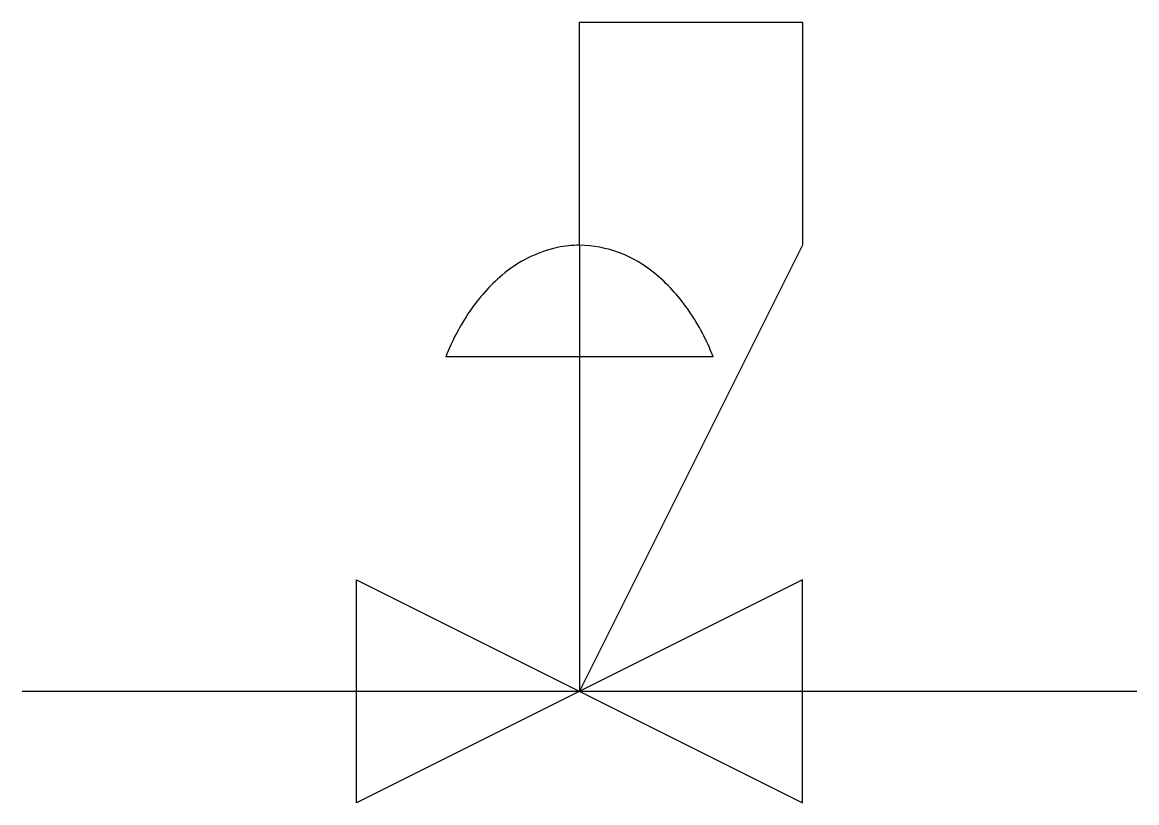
# Model space of a CAD drawing. Extents: x 2.8 to 16, y -3.4 to 5.8.
import ezdxf

# ---------------------------------------------------------------- set-up
doc = ezdxf.new("R2010")
doc.units = 0
doc.layers.add('DEFAULT_255_2_778', color=255, linetype='CONTINUOUS')

msp = doc.modelspace()

# ---------------------------------------------------------------- linework, layer by layer
at = {"layer": 'DEFAULT_255_2_778'}
for p, q in [((9.393, 3.175), (9.393, 5.821)), ((9.393, 5.821), (12.038, 5.821)), ((12.038, 5.821), (12.038, 3.175)), ((9.393, 3.175), (9.393, -2.117)), ((12.038, 3.175), (9.393, -2.117)), ((10.98, 1.852), (7.805, 1.852)), ((10.98, 1.852), (10.98, 1.852)), ((12.039, -0.794), (6.747, -3.44)), ((6.747, -3.44), (6.747, -0.794)), ((6.747, -0.794), (12.039, -3.44)), ((12.039, -3.44), (12.039, -0.794)), ((2.778, -2.117), (16.007, -2.117))]:
    msp.add_line(p, q, dxfattribs=at)
for centre, radius, start, end in [((9.449, 1.688), 1.494, 102.3151, 130.7259), ((9.393, 1.874), 1.301, 89.9955, 101.6207), ((9.373, 1.76), 1.415, 49.9009, 89.2057), ((9.84, 1.211), 2.111, 130.2978, 145.9779), ((8.975, 1.238), 2.071, 34.9155, 50.7835), ((10.384, 0.836), 2.772, 145.8595, 158.5037), ((8.439, 0.857), 2.729, 22.2802, 35.0336), ((8.13, 0.716), 3.068, 21.7281, 22.5194)]:
    msp.add_arc(centre, radius, start, end, dxfattribs=at)

doc.saveas('drawing.dxf')
